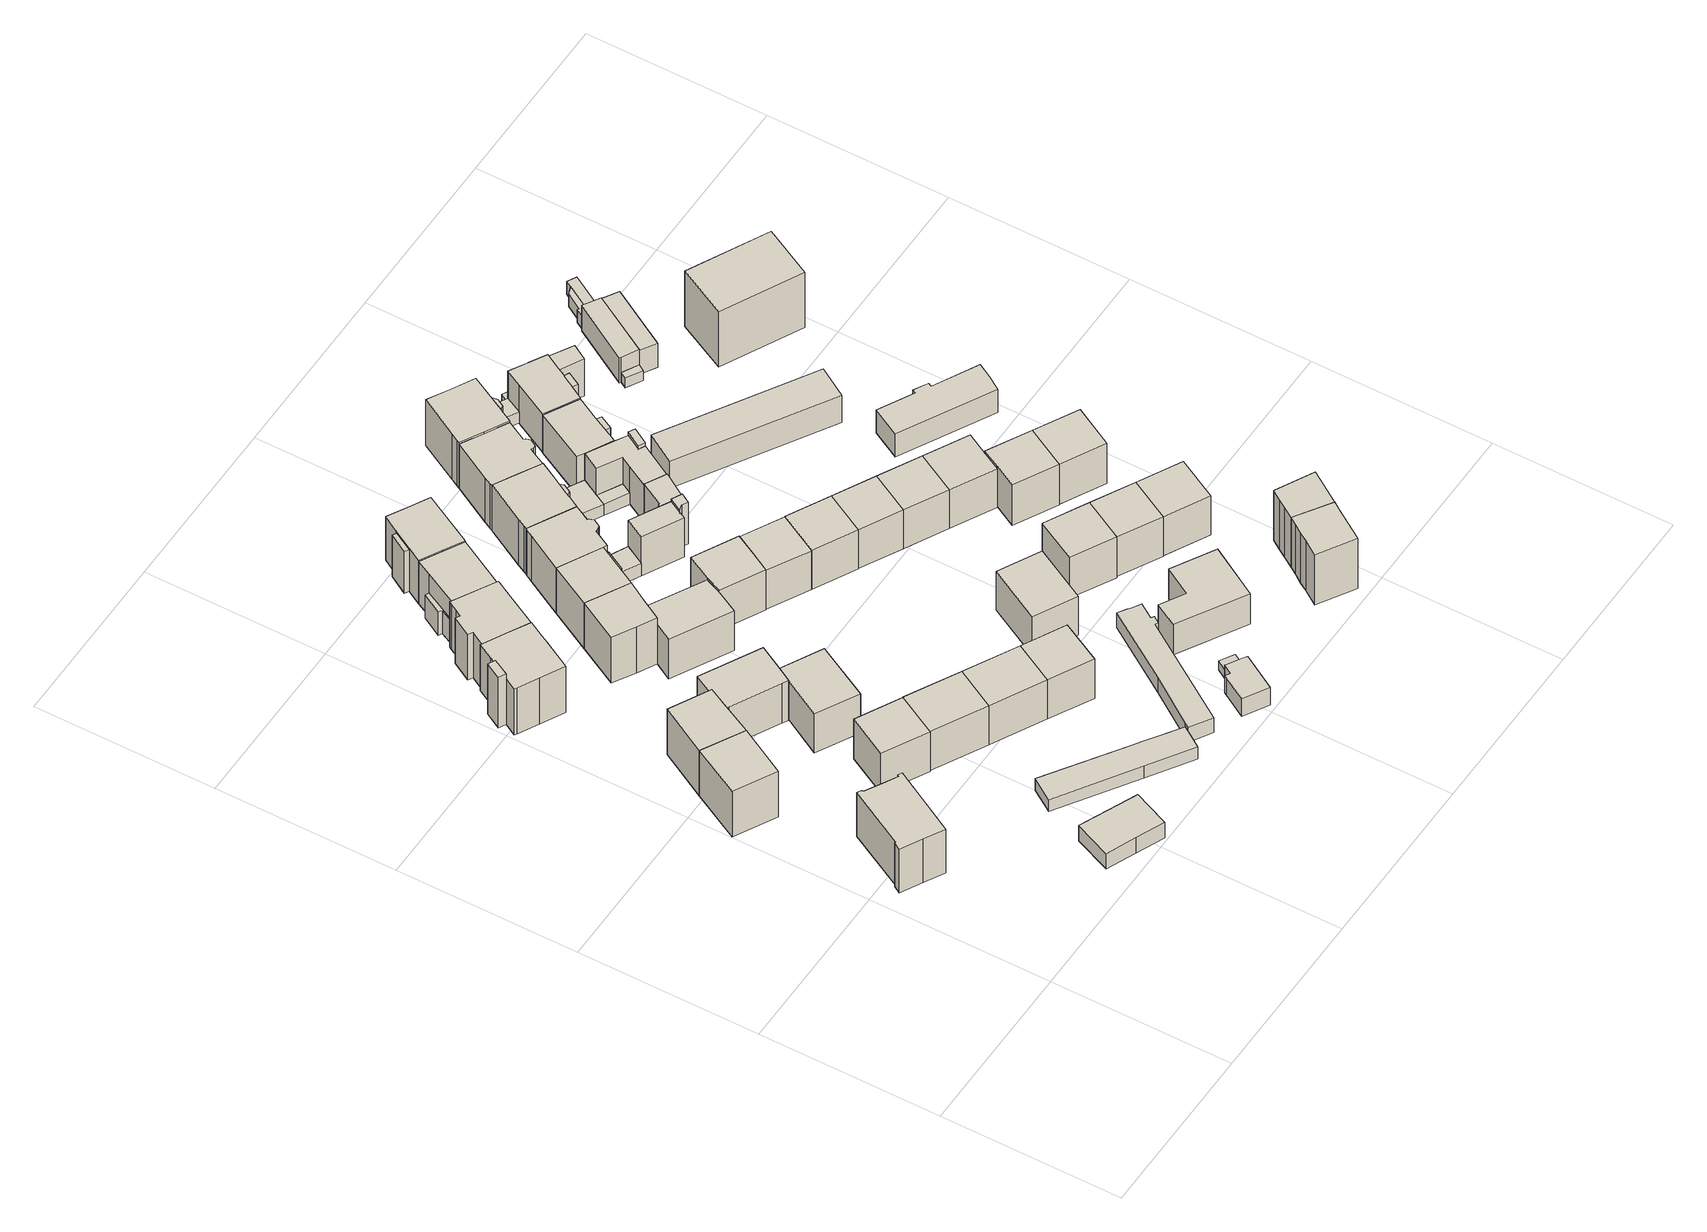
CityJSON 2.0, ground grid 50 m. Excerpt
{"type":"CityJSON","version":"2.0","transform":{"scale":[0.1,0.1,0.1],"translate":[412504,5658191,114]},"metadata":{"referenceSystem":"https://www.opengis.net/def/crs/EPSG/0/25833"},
"CityObjects":{
"building1":{"type":"Building","attributes":{"Dachtyp_tdc":"tdcGableRoof","Gemeindeschluessel":14612000,"Dachneigung":31.02,"QualitaetDacherkennung":80,"Geometrietyp2DReferenz":"3000","measuredHeight":17.33,"function":"31001_9998","roofType":"3100"},"geometry":[{"type":"Solid","lod":"1","boundaries":[[[[0,1,2,3,4,5,6,7,8,9,10,11]],[[12,13,14,15,16,17,18,19,20,21,22,23]],[[11,13,12,0]],[[10,14,13,11]],[[9,15,14,10]],[[8,16,15,9]],[[7,17,16,8]],[[6,18,17,7]],[[5,19,18,6]],[[4,20,19,5]],[[3,21,20,4]],[[2,22,21,3]],[[1,23,22,2]],[[0,12,23,1]]]]}]},
"building2":{"type":"Building","attributes":{"Dachtyp_tdc":"tdcGableRoof","Gemeindeschluessel":14612000,"Dachneigung":40.24,"QualitaetDacherkennung":90,"Geometrietyp2DReferenz":"3000","measuredHeight":18.79,"function":"31001_9998","roofType":"3100"},"geometry":[{"type":"Solid","lod":"1","boundaries":[[[[24,25,26,27]],[[28,29,30,31]],[[27,29,28,24]],[[26,30,29,27]],[[25,31,30,26]],[[24,28,31,25]]]]}]},
"building3":{"type":"Building","attributes":{"Dachtyp_tdc":"tdcFreeFormRoof","Gemeindeschluessel":14612000,"Dachneigung":40.29,"QualitaetDacherkennung":74,"Geometrietyp2DReferenz":"3000","measuredHeight":18.82,"function":"31001_9998","roofType":"5000"},"geometry":[{"type":"Solid","lod":"1","boundaries":[[[[27,26,32,33,34]],[[29,35,36,37,30]],[[34,35,29,27]],[[33,36,35,34]],[[32,37,36,33]],[[26,30,37,32]],[[27,29,30,26]]]]}]},
"building4":{"type":"Building","attributes":{"Dachtyp_tdc":"tdcPolyFlatRoof","Gemeindeschluessel":14612000,"Dachneigung":7.55,"QualitaetDacherkennung":71,"Geometrietyp2DReferenz":"3000","measuredHeight":6.12,"function":"31001_9998","roofType":"2100"},"geometry":[{"type":"Solid","lod":"1","boundaries":[[[[38,39,40,41,42,43]],[[44,45,46,47,48,49]],[[43,45,44,38]],[[42,46,45,43]],[[41,47,46,42]],[[40,48,47,41]],[[39,49,48,40]],[[38,44,49,39]]]]}]},
"building5":{"type":"Building","attributes":{"Gemeindeschluessel":14612000,"Geometrietyp2DReferenz":"3000","function":"31001_9998","roofType":"9999"},"children":["building5-1","building5-2"]},
"building5-1":{"type":"BuildingPart","attributes":{"Dachtyp_tdc":"tdcPolyFlatRoof","Dachneigung":0,"QualitaetDacherkennung":40,"Geometrietyp2DReferenz":"3000","measuredHeight":17.77,"roofType":"1000"},"parents":["building5"],"geometry":[{"type":"Solid","lod":"1","boundaries":[[[[50,51,52,53]],[[54,55,56,57]],[[52,55,54,53]],[[51,56,55,52]],[[50,57,56,51]],[[53,54,57,50]]]]}]},
"building5-2":{"type":"BuildingPart","attributes":{"Dachtyp_tdc":"tdcGableRoof","Dachneigung":29.33,"QualitaetDacherkennung":68,"Geometrietyp2DReferenz":"3000","measuredHeight":18.25,"roofType":"3100"},"parents":["building5"],"geometry":[{"type":"Solid","lod":"1","boundaries":[[[[58,59,60,61,62,63,64,65,66,67,68,69,70,71]],[[72,73,74,75,76,54,57,77,78,79,80,81,82,83]],[[71,73,72,58]],[[70,74,73,71]],[[69,75,74,70]],[[68,76,75,69]],[[67,54,76,68]],[[66,57,54,67]],[[65,77,57,66]],[[64,78,77,65]],[[63,79,78,64]],[[62,80,79,63]],[[61,81,80,62]],[[60,82,81,61]],[[59,83,82,60]],[[58,72,83,59]]]]}]},
"building6":{"type":"Building","attributes":{"Dachtyp_tdc":"tdcHipAndGableRoof","Gemeindeschluessel":14612000,"Dachneigung":45.61,"QualitaetDacherkennung":70,"Geometrietyp2DReferenz":"3000","measuredHeight":17.09,"function":"31001_9998","roofType":"5000"},"geometry":[{"type":"Solid","lod":"1","boundaries":[[[[84,85,86,87]],[[88,89,90,91]],[[87,89,88,84]],[[86,90,89,87]],[[85,91,90,86]],[[84,88,91,85]]]]}]},
"building7":{"type":"Building","attributes":{"Dachtyp_tdc":"tdcHipRoof","Gemeindeschluessel":14612000,"Dachneigung":46.77,"QualitaetDacherkennung":56,"Geometrietyp2DReferenz":"3000","measuredHeight":17.16,"function":"31001_9998","roofType":"3200"},"geometry":[{"type":"Solid","lod":"1","boundaries":[[[[92,93,94,95,96,97,98,99]],[[100,101,102,103,104,105,106,107]],[[99,101,100,92]],[[98,102,101,99]],[[97,103,102,98]],[[96,104,103,97]],[[95,105,104,96]],[[94,106,105,95]],[[93,107,106,94]],[[92,100,107,93]]]]}]},
"building8":{"type":"Building","attributes":{"Dachtyp_tdc":"tdcFreeFormRoof","Gemeindeschluessel":14612000,"Dachneigung":25.49,"QualitaetDacherkennung":63,"Geometrietyp2DReferenz":"3000","measuredHeight":17.93,"function":"31001_9998","roofType":"5000"},"geometry":[{"type":"Solid","lod":"1","boundaries":[[[[108,109,110,111,112,113,114,115,116,117,118,119,120]],[[121,122,123,124,125,126,127,128,129,130,131,82,80]],[[120,122,121,108]],[[119,123,122,120]],[[118,124,123,119]],[[117,125,124,118]],[[116,126,125,117]],[[115,127,126,116]],[[114,128,127,115]],[[113,129,128,114]],[[112,130,129,113]],[[111,131,130,112]],[[110,82,131,111]],[[109,80,82,110]],[[108,121,80,109]]]]}]},
"building9":{"type":"Building","attributes":{"Dachtyp_tdc":"tdcHipRoof","Gemeindeschluessel":14612000,"Dachneigung":45.75,"QualitaetDacherkennung":71,"Geometrietyp2DReferenz":"3000","measuredHeight":16.88,"function":"31001_9998","roofType":"3200"},"geometry":[{"type":"Solid","lod":"1","boundaries":[[[[132,133,134,135,136]],[[137,138,139,140,141]],[[136,138,137,132]],[[135,139,138,136]],[[134,140,139,135]],[[133,141,140,134]],[[132,137,141,133]]]]}]},
"building10":{"type":"Building","attributes":{"Dachtyp_tdc":"tdcGableRoof","Gemeindeschluessel":14612000,"Dachneigung":45.26,"QualitaetDacherkennung":69,"Geometrietyp2DReferenz":"3000","measuredHeight":16.94,"function":"31001_9998","roofType":"3100"},"geometry":[{"type":"Solid","lod":"1","boundaries":[[[[142,143,144,145]],[[146,147,148,149]],[[145,147,146,142]],[[144,148,147,145]],[[143,149,148,144]],[[142,146,149,143]]]]}]},
"building11":{"type":"Building","attributes":{"Dachtyp_tdc":"tdcPolyFlatRoof","Gemeindeschluessel":14612000,"Dachneigung":8.08,"QualitaetDacherkennung":74,"Geometrietyp2DReferenz":"3000","measuredHeight":4.75,"function":"31001_9998","roofType":"2100"},"geometry":[{"type":"Solid","lod":"1","boundaries":[[[[150,151,152,153,154,155,156,157]],[[158,159,160,161,162,163,164,165]],[[157,159,158,150]],[[156,160,159,157]],[[155,161,160,156]],[[154,162,161,155]],[[153,163,162,154]],[[152,164,163,153]],[[151,165,164,152]],[[150,158,165,151]]]]}]},
"building12":{"type":"Building","attributes":{"Dachtyp_tdc":"tdcHipAndGableRoof","Gemeindeschluessel":14612000,"Dachneigung":40.83,"QualitaetDacherkennung":70,"Geometrietyp2DReferenz":"3000","measuredHeight":18.95,"function":"31001_9998","roofType":"5000"},"geometry":[{"type":"Solid","lod":"1","boundaries":[[[[166,167,168,169,170,171,172]],[[173,174,175,176,177,178,179]],[[172,174,173,166]],[[171,175,174,172]],[[170,176,175,171]],[[169,177,176,170]],[[168,178,177,169]],[[167,179,178,168]],[[166,173,179,167]]]]}]},
"building13":{"type":"Building","attributes":{"Gemeindeschluessel":14612000,"Geometrietyp2DReferenz":"3000","function":"31001_9998","roofType":"9999"},"children":["building13-1","building13-2"]},
"building13-1":{"type":"BuildingPart","attributes":{"Dachtyp_tdc":"tdcCutGableRoof","Dachneigung":29.51,"QualitaetDacherkennung":56,"Geometrietyp2DReferenz":"3000","measuredHeight":16.62,"roofType":"9999"},"parents":["building13"],"geometry":[{"type":"Solid","lod":"1","boundaries":[[[[180,181,182,183,184]],[[185,186,187,188,189]],[[184,186,185,180]],[[183,187,186,184]],[[182,188,187,183]],[[181,189,188,182]],[[180,185,189,181]]]]}]},
"building13-2":{"type":"BuildingPart","attributes":{"Dachtyp_tdc":"tdcFreeFormRoof","Dachneigung":71.33,"QualitaetDacherkennung":35,"Geometrietyp2DReferenz":"3000","measuredHeight":15.82,"roofType":"5000"},"parents":["building13"],"geometry":[{"type":"Solid","lod":"1","boundaries":[[[[190,191,192,193,194,195,196,197]],[[186,198,199,200,201,202,187,203]],[[197,198,186,190]],[[196,199,198,197]],[[195,200,199,196]],[[194,201,200,195]],[[193,202,201,194]],[[192,187,202,193]],[[191,203,187,192]],[[190,186,203,191]]]]}]},
"building14":{"type":"Building","attributes":{"Dachtyp_tdc":"tdcGableRoof","Gemeindeschluessel":14612000,"Dachneigung":45.28,"QualitaetDacherkennung":70,"Geometrietyp2DReferenz":"3000","measuredHeight":16.94,"function":"31001_9998","roofType":"3100"},"geometry":[{"type":"Solid","lod":"1","boundaries":[[[[145,144,204,205]],[[147,206,207,148]],[[205,206,147,145]],[[204,207,206,205]],[[144,148,207,204]],[[145,147,148,144]]]]}]},
"building15":{"type":"Building","attributes":{"Dachtyp_tdc":"tdcFreeFormRoof","Gemeindeschluessel":14612000,"Dachneigung":44.98,"QualitaetDacherkennung":46,"Geometrietyp2DReferenz":"3000","measuredHeight":17.1,"function":"31001_9998","roofType":"5000"},"geometry":[{"type":"Solid","lod":"1","boundaries":[[[[208,209,210,211,212,213]],[[214,215,216,217,218,219]],[[213,215,214,208]],[[212,216,215,213]],[[211,217,216,212]],[[210,218,217,211]],[[209,219,218,210]],[[208,214,219,209]]]]}]},
"building16":{"type":"Building","attributes":{"Dachtyp_tdc":"tdcGableRoof","Gemeindeschluessel":14612000,"Dachneigung":40.35,"QualitaetDacherkennung":77,"Geometrietyp2DReferenz":"3000","measuredHeight":18.84,"function":"31001_9998","roofType":"3100"},"geometry":[{"type":"Solid","lod":"1","boundaries":[[[[168,166,220,221]],[[178,222,223,173]],[[221,222,178,168]],[[220,223,222,221]],[[166,173,223,220]],[[168,178,173,166]]]]}]},
"building17":{"type":"Building","attributes":{"Gemeindeschluessel":14612000,"Geometrietyp2DReferenz":"3000","function":"31001_9998","roofType":"9999"},"children":["building17-1","building17-2"]},
"building17-1":{"type":"BuildingPart","attributes":{"Dachtyp_tdc":"tdcPolyFlatRoof","Dachneigung":25.32,"QualitaetDacherkennung":43,"Geometrietyp2DReferenz":"3000","measuredHeight":14.88,"roofType":"2100"},"parents":["building17"],"geometry":[{"type":"Solid","lod":"1","boundaries":[[[[224,225,226,227,228]],[[229,230,231,232,233]],[[227,230,229,228]],[[226,231,230,227]],[[225,232,231,226]],[[224,233,232,225]],[[228,229,233,224]]]]}]},
"building17-2":{"type":"BuildingPart","attributes":{"Dachtyp_tdc":"tdcGableRoof","Dachneigung":28.19,"QualitaetDacherkennung":73,"Geometrietyp2DReferenz":"3000","measuredHeight":16.99,"roofType":"3100"},"parents":["building17"],"geometry":[{"type":"Solid","lod":"1","boundaries":[[[[234,235,236,237,238,239,240,241,242]],[[243,244,229,233,232,245,246,247,248]],[[242,244,243,234]],[[241,229,244,242]],[[240,233,229,241]],[[239,232,233,240]],[[238,245,232,239]],[[237,246,245,238]],[[236,247,246,237]],[[235,248,247,236]],[[234,243,248,235]]]]}]},
"building18":{"type":"Building","attributes":{"Dachtyp_tdc":"tdcHipAndGableRoof","Gemeindeschluessel":14612000,"Dachneigung":45.36,"QualitaetDacherkennung":71,"Geometrietyp2DReferenz":"3000","measuredHeight":16.94,"function":"31001_9998","roofType":"5000"},"geometry":[{"type":"Solid","lod":"1","boundaries":[[[[205,204,249,250]],[[206,251,252,207]],[[250,251,206,205]],[[249,252,251,250]],[[204,207,252,249]],[[205,206,207,204]]]]}]},
"building19":{"type":"Building","attributes":{"Dachtyp_tdc":"tdcFreeFormRoof","Gemeindeschluessel":14612000,"Dachneigung":29.96,"QualitaetDacherkennung":61,"Geometrietyp2DReferenz":"3000","measuredHeight":18.61,"function":"31001_9998","roofType":"5000"},"geometry":[{"type":"Solid","lod":"1","boundaries":[[[[253,254,255,256,221,220,257,258,259,260,261,262,263,264,265,266]],[[267,268,269,270,271,272,273,274,275,276,277,223,222,278,279,280]],[[266,268,267,253]],[[265,269,268,266]],[[264,270,269,265]],[[263,271,270,264]],[[262,272,271,263]],[[261,273,272,262]],[[260,274,273,261]],[[259,275,274,260]],[[258,276,275,259]],[[257,277,276,258]],[[220,223,277,257]],[[221,222,223,220]],[[256,278,222,221]],[[255,279,278,256]],[[254,280,279,255]],[[253,267,280,254]]]]}]},
"building20":{"type":"Building","attributes":{"Dachtyp_tdc":"tdcFreeFormRoof","Gemeindeschluessel":14612000,"Dachneigung":43.55,"QualitaetDacherkennung":46,"Geometrietyp2DReferenz":"3000","measuredHeight":17.04,"function":"31001_9998","roofType":"5000"},"geometry":[{"type":"Solid","lod":"1","boundaries":[[[[281,282,283,284,285,286]],[[287,288,289,290,291,292]],[[286,288,287,281]],[[285,289,288,286]],[[284,290,289,285]],[[283,291,290,284]],[[282,292,291,283]],[[281,287,292,282]]]]}]},
"building21":{"type":"Building","attributes":{"Dachtyp_tdc":"tdcFreeFormRoof","Gemeindeschluessel":14612000,"Dachneigung":31.83,"QualitaetDacherkennung":9,"Geometrietyp2DReferenz":"3000","measuredHeight":7.08,"function":"31001_9998","roofType":"5000"},"geometry":[{"type":"Solid","lod":"1","boundaries":[[[[293,294,295,296,297,298]],[[299,300,301,302,303,304]],[[298,300,299,293]],[[297,301,300,298]],[[296,302,301,297]],[[295,303,302,296]],[[294,304,303,295]],[[293,299,304,294]]]]}]},
"building22":{"type":"Building","attributes":{"Dachtyp_tdc":"tdcPolyFlatRoof","Gemeindeschluessel":14612000,"Dachneigung":0,"QualitaetDacherkennung":88,"Geometrietyp2DReferenz":"3000","measuredHeight":6.17,"function":"31001_9998","roofType":"1000"},"geometry":[{"type":"Solid","lod":"1","boundaries":[[[[305,306,307,308,309,310,311,312,313]],[[314,315,316,317,318,319,320,321,322]],[[313,315,314,305]],[[312,316,315,313]],[[311,317,316,312]],[[310,318,317,311]],[[309,319,318,310]],[[308,320,319,309]],[[307,321,320,308]],[[306,322,321,307]],[[305,314,322,306]]]]}]},
"building23":{"type":"Building","attributes":{"Dachtyp_tdc":"tdcFreeFormRoof","Gemeindeschluessel":14612000,"Dachneigung":37.32,"QualitaetDacherkennung":63,"Geometrietyp2DReferenz":"3000","measuredHeight":6.79,"function":"31001_2463","roofType":"5000"},"geometry":[{"type":"Solid","lod":"1","boundaries":[[[[323,324,325,326,327,328,329,330,331,332,333,334]],[[335,336,337,338,339,340,341,342,343,344,345,346]],[[334,336,335,323]],[[333,337,336,334]],[[332,338,337,333]],[[331,339,338,332]],[[330,340,339,331]],[[329,341,340,330]],[[328,342,341,329]],[[327,343,342,328]],[[326,344,343,327]],[[325,345,344,326]],[[324,346,345,325]],[[323,335,346,324]]]]}]},
"building24":{"type":"Building","attributes":{"Dachtyp_tdc":"tdcPolyFlatRoof","Gemeindeschluessel":14612000,"Dachneigung":0,"QualitaetDacherkennung":59,"Geometrietyp2DReferenz":"3000","measuredHeight":4.46,"function":"31001_9998","roofType":"1000"},"geometry":[{"type":"Solid","lod":"1","boundaries":[[[[347,348,349,350]],[[351,303,302,352]],[[350,303,351,347]],[[349,302,303,350]],[[348,352,302,349]],[[347,351,352,348]]]]}]},
"building25":{"type":"Building","attributes":{"Gemeindeschluessel":14612000,"Geometrietyp2DReferenz":"3000","function":"31001_9998","roofType":"9999"},"children":["building25-1","building25-2"]},
"building25-1":{"type":"BuildingPart","attributes":{"Dachtyp_tdc":"tdcGableRoof","Dachneigung":33.15,"QualitaetDacherkennung":74,"Geometrietyp2DReferenz":"3000","measuredHeight":18.32,"roofType":"3100"},"parents":["building25"],"geometry":[{"type":"Solid","lod":"1","boundaries":[[[[353,354,355,356,357,358,359,360,361,362,363,364]],[[365,366,367,368,369,370,371,372,373,374,375,376]],[[364,365,376,353]],[[363,366,365,364]],[[362,367,366,363]],[[361,368,367,362]],[[360,369,368,361]],[[359,370,369,360]],[[358,371,370,359]],[[357,372,371,358]],[[356,373,372,357]],[[355,374,373,356]],[[354,375,374,355]],[[353,376,375,354]]]]}]},
"building25-2":{"type":"BuildingPart","attributes":{"Dachtyp_tdc":"tdcFreeFormRoof","Dachneigung":50.34,"QualitaetDacherkennung":40,"Geometrietyp2DReferenz":"3000","measuredHeight":15.51,"roofType":"5000"},"parents":["building25"],"geometry":[{"type":"MultiSurface","lod":"1","boundaries":[[[377,378,379,380,381,382,383,378]],[[384,385,386,387,388,365,384,376]],[[378,384,376,377]],[[383,385,384,378]],[[382,386,385,383]],[[381,387,386,382]],[[380,388,387,381]],[[379,365,388,380]],[[378,384,365,379]]]}]},
"building26":{"type":"Building","attributes":{"Dachtyp_tdc":"tdcPolyFlatRoof","Gemeindeschluessel":14612000,"Dachneigung":0,"QualitaetDacherkennung":58,"Geometrietyp2DReferenz":"3000","measuredHeight":3.26,"function":"31001_9998","roofType":"1000"},"geometry":[{"type":"Solid","lod":"1","boundaries":[[[[389,390,391,392]],[[320,393,394,321]],[[392,393,320,389]],[[391,394,393,392]],[[390,321,394,391]],[[389,320,321,390]]]]}]},
"building27":{"type":"Building","attributes":{"Dachtyp_tdc":"tdcGableRoof","Gemeindeschluessel":14612000,"Dachneigung":45.65,"QualitaetDacherkennung":55,"Geometrietyp2DReferenz":"3000","measuredHeight":16.94,"function":"31001_9998","roofType":"3100"},"geometry":[{"type":"Solid","lod":"1","boundaries":[[[[395,396,397,398]],[[399,400,401,402]],[[398,400,399,395]],[[397,401,400,398]],[[396,402,401,397]],[[395,399,402,396]]]]}]},
"building28":{"type":"Building","attributes":{"Dachtyp_tdc":"tdcHipRoof","Gemeindeschluessel":14612000,"Dachneigung":45.55,"QualitaetDacherkennung":71,"Geometrietyp2DReferenz":"3000","measuredHeight":16.88,"function":"31001_9998","roofType":"3200"},"geometry":[{"type":"Solid","lod":"1","boundaries":[[[[403,404,405,406]],[[407,408,409,410]],[[406,408,407,403]],[[405,409,408,406]],[[404,410,409,405]],[[403,407,410,404]]]]}]},
"building29":{"type":"Building","attributes":{"Gemeindeschluessel":14612000,"Geometrietyp2DReferenz":"3000","function":"31001_9998","roofType":"9999"},"children":["building29-1","building29-2","building29-3"]},
"building29-1":{"type":"BuildingPart","attributes":{"Dachtyp_tdc":"tdcPolyFlatRoof","Dachneigung":28.1,"QualitaetDacherkennung":53,"Geometrietyp2DReferenz":"3000","measuredHeight":15.4,"roofType":"2100"},"parents":["building29"],"geometry":[{"type":"Solid","lod":"1","boundaries":[[[[411,412,413,414,415]],[[416,417,418,419,420]],[[415,417,416,411]],[[414,418,417,415]],[[413,419,418,414]],[[412,420,419,413]],[[411,416,420,412]]]]}]},
"building29-2":{"type":"BuildingPart","attributes":{"Dachtyp_tdc":"tdcPolyFlatRoof","Dachneigung":26.84,"QualitaetDacherkennung":56,"Geometrietyp2DReferenz":"3000","measuredHeight":15.23,"roofType":"2100"},"parents":["building29"],"geometry":[{"type":"Solid","lod":"1","boundaries":[[[[421,422,423,424,425,426]],[[416,420,427,351,352,428]],[[426,420,416,421]],[[425,427,420,426]],[[424,351,427,425]],[[423,352,351,424]],[[422,428,352,423]],[[421,416,428,422]]]]}]},
"building29-3":{"type":"BuildingPart","attributes":{"Dachtyp_tdc":"tdcPolyFlatRoof","Dachneigung":26.56,"QualitaetDacherkennung":80,"Geometrietyp2DReferenz":"3000","measuredHeight":15.51,"roofType":"2100"},"parents":["building29"],"geometry":[{"type":"Solid","lod":"1","boundaries":[[[[429,430,431,432,433]],[[434,417,428,435,436]],[[433,417,434,429]],[[432,428,417,433]],[[431,435,428,432]],[[430,436,435,431]],[[429,434,436,430]]]]}]},
"building30":{"type":"Building","attributes":{"Dachtyp_tdc":"tdcGableRoof","Gemeindeschluessel":14612000,"Dachneigung":44.75,"QualitaetDacherkennung":56,"Geometrietyp2DReferenz":"3000","measuredHeight":16.94,"function":"31001_9998","roofType":"3100"},"geometry":[{"type":"Solid","lod":"1","boundaries":[[[[437,438,439,440]],[[400,441,442,401]],[[440,441,400,437]],[[439,442,441,440]],[[438,401,442,439]],[[437,400,401,438]]]]}]},
"building31":{"type":"Building","attributes":{"Dachtyp_tdc":"tdcGableRoof","Gemeindeschluessel":14612000,"Dachneigung":31.72,"QualitaetDacherkennung":75,"Geometrietyp2DReferenz":"3000","measuredHeight":18.22,"function":"31001_9998","roofType":"3100"},"geometry":[{"type":"Solid","lod":"1","boundaries":[[[[443,444,445,446,447,448,449,450,451,452,453,454,455,456,457,458]],[[459,460,461,462,463,464,465,466,467,468,469,470,471,472,473,474]],[[458,460,459,443]],[[457,461,460,458]],[[456,462,461,457]],[[455,463,462,456]],[[454,464,463,455]],[[453,465,464,454]],[[452,466,465,453]],[[451,467,466,452]],[[450,468,467,451]],[[449,469,468,450]],[[448,470,469,449]],[[447,471,470,448]],[[446,472,471,447]],[[445,473,472,446]],[[444,474,473,445]],[[443,459,474,444]]]]}]},
"building32":{"type":"Building","attributes":{"Gemeindeschluessel":14612000,"Geometrietyp2DReferenz":"3000","function":"31001_9998","roofType":"9999"},"children":["building32-1","building32-2"]},
"building32-1":{"type":"BuildingPart","attributes":{"Dachtyp_tdc":"tdcPolyFlatRoof","Dachneigung":3.67,"QualitaetDacherkennung":74,"Geometrietyp2DReferenz":"3000","measuredHeight":4.27,"roofType":"2100"},"parents":["building32"],"geometry":[{"type":"Solid","lod":"1","boundaries":[[[[475,476,477,478,479,480]],[[481,482,483,484,485,486]],[[480,482,481,475]],[[479,483,482,480]],[[478,484,483,479]],[[477,485,484,478]],[[476,486,485,477]],[[475,481,486,476]]]]}]},
"building32-2":{"type":"BuildingPart","attributes":{"Dachtyp_tdc":"tdcPolyFlatRoof","Dachneigung":3.71,"QualitaetDacherkennung":50,"Geometrietyp2DReferenz":"3000","measuredHeight":3.96,"roofType":"2100"},"parents":["building32"],"geometry":[{"type":"Solid","lod":"1","boundaries":[[[[487,488,489,490]],[[491,492,486,485]],[[490,492,491,487]],[[489,486,492,490]],[[488,485,486,489]],[[487,491,485,488]]]]}]},
"building33":{"type":"Building","attributes":{"Dachtyp_tdc":"tdcFreeFormRoof","Gemeindeschluessel":14612000,"Dachneigung":25.45,"QualitaetDacherkennung":85,"Geometrietyp2DReferenz":"3000","measuredHeight":12.15,"function":"31001_9998","roofType":"5000"},"geometry":[{"type":"Solid","lod":"1","boundaries":[[[[493,494,495,496,497,498]],[[499,500,501,502,503,504]],[[498,500,499,493]],[[497,501,500,498]],[[496,502,501,497]],[[495,503,502,496]],[[494,504,503,495]],[[493,499,504,494]]]]}]},
"building34":{"type":"Building","attributes":{"Dachtyp_tdc":"tdcFreeFormRoof","Gemeindeschluessel":14612000,"Dachneigung":12.64,"QualitaetDacherkennung":39,"Geometrietyp2DReferenz":"3000","measuredHeight":13.56,"function":"31001_9998","roofType":"5000"},"geometry":[{"type":"Solid","lod":"1","boundaries":[[[[505,506,507,508,509,510,511,512,513,514]],[[515,516,517,518,519,520,521,522,523,524]],[[514,516,515,505]],[[513,517,516,514]],[[512,518,517,513]],[[511,519,518,512]],[[510,520,519,511]],[[509,521,520,510]],[[508,522,521,509]],[[507,523,522,508]],[[506,524,523,507]],[[505,515,524,506]]]]}]},
"building35":{"type":"Building","attributes":{"Dachtyp_tdc":"tdcGableRoof","Gemeindeschluessel":14612000,"Dachneigung":44.84,"QualitaetDacherkennung":58,"Geometrietyp2DReferenz":"3000","measuredHeight":16.75,"function":"31001_9998","roofType":"3100"},"geometry":[{"type":"Solid","lod":"1","boundaries":[[[[440,439,525,526]],[[527,528,529,530]],[[526,528,527,440]],[[525,529,528,526]],[[439,530,529,525]],[[440,527,530,439]]]]}]},
"building36":{"type":"Building","attributes":{"Gemeindeschluessel":14612000,"Geometrietyp2DReferenz":"3000","function":"31001_9998","roofType":"9999"},"children":["building36-1","building36-2"]},
"building36-1":{"type":"BuildingPart","attributes":{"Dachtyp_tdc":"tdcPolyFlatRoof","Dachneigung":33.68,"QualitaetDacherkennung":46,"Geometrietyp2DReferenz":"3000","measuredHeight":15.69,"roofType":"2100"},"parents":["building36"],"geometry":[{"type":"Solid","lod":"1","boundaries":[[[[531,532,533,534,535,536,537]],[[538,539,540,541,542,543,544]],[[537,539,538,531]],[[536,540,539,537]],[[535,541,540,536]],[[534,542,541,535]],[[533,543,542,534]],[[532,544,543,533]],[[531,538,544,532]]]]}]},
"building36-2":{"type":"BuildingPart","attributes":{"Dachtyp_tdc":"tdcGableRoof","Dachneigung":32.44,"QualitaetDacherkennung":72,"Geometrietyp2DReferenz":"3000","measuredHeight":18.33,"roofType":"3100"},"parents":["building36"],"geometry":[{"type":"Solid","lod":"1","boundaries":[[[[545,546,547,548,549,550,551,552,553,554,555,556,557]],[[541,540,558,559,473,560,471,561,562,563,564,565,566]],[[556,540,541,557]],[[555,558,540,556]],[[554,559,558,555]],[[553,473,559,554]],[[552,560,473,553]],[[551,471,560,552]],[[550,561,471,551]],[[549,562,561,550]],[[548,563,562,549]],[[547,564,563,548]],[[546,565,564,547]],[[545,566,565,546]],[[557,541,566,545]]]]}]},
"building37":{"type":"Building","attributes":{"Dachtyp_tdc":"tdcHipAndGableRoof","Gemeindeschluessel":14612000,"Dachneigung":44.27,"QualitaetDacherkennung":67,"Geometrietyp2DReferenz":"3000","measuredHeight":17.4,"function":"31001_9998","roofType":"5000"},"geometry":[{"type":"Solid","lod":"1","boundaries":[[[[567,568,569,570]],[[571,572,573,574]],[[570,572,571,567]],[[569,573,572,570]],[[568,574,573,569]],[[567,571,574,568]]]]}]},
"building38":{"type":"Building","attributes":{"Dachtyp_tdc":"tdcFreeFormRoof","Gemeindeschluessel":14612000,"Dachneigung":56.7,"QualitaetDacherkennung":10,"Geometrietyp2DReferenz":"3000","measuredHeight":15.08,"function":"31001_9998","roofType":"5000"},"geometry":[{"type":"Solid","lod":"1","boundaries":[[[[575,576,577,578]],[[579,580,581,582]],[[578,580,579,575]],[[577,581,580,578]],[[576,582,581,577]],[[575,579,582,576]]]]}]},
"building39":{"type":"Building","attributes":{"Gemeindeschluessel":14612000,"Geometrietyp2DReferenz":"3000","function":"31001_9998","roofType":"9999"},"children":["building39-1","building39-2"]},
"building39-1":{"type":"BuildingPart","attributes":{"Dachtyp_tdc":"tdcPolyFlatRoof","Dachneigung":27.38,"QualitaetDacherkennung":42,"Geometrietyp2DReferenz":"3000","measuredHeight":13.16,"roofType":"2100"},"parents":["building39"],"geometry":[{"type":"Solid","lod":"1","boundaries":[[[[583,584,585,586,587,588]],[[589,590,591,592,593,594]],[[588,590,589,583]],[[587,591,590,588]],[[586,592,591,587]],[[585,593,592,586]],[[584,594,593,585]],[[583,589,594,584]]]]}]},
"building39-2":{"type":"BuildingPart","attributes":{"Dachtyp_tdc":"tdcGableRoof","Dachneigung":33.92,"QualitaetDacherkennung":70,"Geometrietyp2DReferenz":"3000","measuredHeight":15.1,"roofType":"3100"},"parents":["building39"],"geometry":[{"type":"Solid","lod":"1","boundaries":[[[[595,596,597,598,599,600]],[[590,589,484,483,601,602]],[[600,589,590,595]],[[599,484,589,600]],[[598,483,484,599]],[[597,601,483,598]],[[596,602,601,597]],[[595,590,602,596]]]]}]},
"building40":{"type":"Building","attributes":{"Dachtyp_tdc":"tdcGableRoof","Gemeindeschluessel":14612000,"Dachneigung":44.94,"QualitaetDacherkennung":52,"Geometrietyp2DReferenz":"3000","measuredHeight":16.72,"function":"31001_9998","roofType":"3100"},"geometry":[{"type":"Solid","lod":"1","boundaries":[[[[526,525,603,604]],[[528,605,606,529]],[[604,605,528,526]],[[603,606,605,604]],[[525,529,606,603]],[[526,528,529,525]]]]}]},
"building41":{"type":"Building","attributes":{"Dachtyp_tdc":"tdcGableRoof","Gemeindeschluessel":14612000,"Dachneigung":44.7,"QualitaetDacherkennung":65,"Geometrietyp2DReferenz":"3000","measuredHeight":17.05,"function":"31001_9998","roofType":"3100"},"geometry":[{"type":"Solid","lod":"1","boundaries":[[[[607,608,568,567]],[[609,610,611,612]],[[567,610,609,607]],[[568,611,610,567]],[[608,612,611,568]],[[607,609,612,608]]]]}]},
"building42":{"type":"Building","attributes":{"Dachtyp_tdc":"tdcPolyFlatRoof","Gemeindeschluessel":14612000,"Dachneigung":3.02,"QualitaetDacherkennung":66,"Geometrietyp2DReferenz":"3000","measuredHeight":4.19,"function":"31001_9998","roofType":"2100"},"geometry":[{"type":"Solid","lod":"1","boundaries":[[[[613,614,615,616]],[[617,618,619,620]],[[616,618,617,613]],[[615,619,618,616]],[[614,620,619,615]],[[613,617,620,614]]]]}]},
"building43":{"type":"Building","attributes":{"Dachtyp_tdc":"tdcFreeFormRoof","Gemeindeschluessel":14612000,"Dachneigung":35.8,"QualitaetDacherkennung":71,"Geometrietyp2DReferenz":"3000","measuredHeight":19.77,"function":"31001_9998","roofType":"5000"},"geometry":[{"type":"Solid","lod":"1","boundaries":[[[[621,622,623,624,625,626,627,628]],[[629,630,631,632,633,634,635,636]],[[628,630,629,621]],[[627,631,630,628]],[[626,632,631,627]],[[625,633,632,626]],[[624,634,633,625]],[[623,635,634,624]],[[622,636,635,623]],[[621,629,636,622]]]]}]},
"building44":{"type":"Building","attributes":{"Dachtyp_tdc":"tdcFreeFormRoof","Gemeindeschluessel":14612000,"Dachneigung":44.67,"QualitaetDacherkennung":55,"Geometrietyp2DReferenz":"3000","measuredHeight":16.71,"function":"31001_9998","roofType":"5000"},"geometry":[{"type":"Solid","lod":"1","boundaries":[[[[603,637,638,639,604]],[[606,605,640,641,642]],[[604,605,606,603]],[[639,640,605,604]],[[638,641,640,639]],[[637,642,641,638]],[[603,606,642,637]]]]}]},
"building45":{"type":"Building","attributes":{"Gemeindeschluessel":14612000,"Geometrietyp2DReferenz":"3000","function":"31001_9998","roofType":"9999"},"children":["building45-1","building45-2","building45-3"]},
"building45-1":{"type":"BuildingPart","attributes":{"Dachtyp_tdc":"tdcPolyFlatRoof","Dachneigung":3.07,"QualitaetDacherkennung":57,"Geometrietyp2DReferenz":"3000","measuredHeight":13.16,"roofType":"2100"},"parents":["building45"],"geometry":[{"type":"Solid","lod":"1","boundaries":[[[[643,644,645,646]],[[647,648,649,650]],[[646,648,647,643]],[[645,649,648,646]],[[644,650,649,645]],[[643,647,650,644]]]]}]},
"building45-2":{"type":"BuildingPart","attributes":{"Dachtyp_tdc":"tdcGableRoof","Dachneigung":28.76,"QualitaetDacherkennung":69,"Geometrietyp2DReferenz":"3000","measuredHeight":15.08,"roofType":"3100"},"parents":["building45"],"geometry":[{"type":"Solid","lod":"1","boundaries":[[[[651,652,653,654,655,656,657,658,659,660,661,662]],[[663,664,665,649,648,666,667,668,669,670,671,672]],[[662,664,663,651]],[[661,665,664,662]],[[660,649,665,661]],[[659,648,649,660]],[[658,666,648,659]],[[657,667,666,658]],[[656,668,667,657]],[[655,669,668,656]],[[654,670,669,655]],[[653,671,670,654]],[[652,672,671,653]],[[651,663,672,652]]]]}]},
"building45-3":{"type":"BuildingPart","attributes":{"Dachtyp_tdc":"tdcGableRoof","Dachneigung":11.65,"QualitaetDacherkennung":42,"Geometrietyp2DReferenz":"3000","measuredHeight":13.83,"roofType":"3100"},"parents":["building45"],"geometry":[{"type":"Solid","lod":"1","boundaries":[[[[657,656,673,674]],[[667,675,676,668]],[[674,675,667,657]],[[673,676,675,674]],[[656,668,676,673]],[[657,667,668,656]]]]}]},
"building46":{"type":"Building","attributes":{"Dachtyp_tdc":"tdcGableRoof","Gemeindeschluessel":14612000,"Dachneigung":43.93,"QualitaetDacherkennung":64,"Geometrietyp2DReferenz":"3000","measuredHeight":16.9,"function":"31001_9998","roofType":"3100"},"geometry":[{"type":"Solid","lod":"1","boundaries":[[[[677,678,608,607]],[[679,680,681,682]],[[607,680,679,677]],[[608,681,680,607]],[[678,682,681,608]],[[677,679,682,678]]]]}]},
"building47":{"type":"Building","attributes":{"Dachtyp_tdc":"tdcFreeFormRoof","Gemeindeschluessel":14612000,"Dachneigung":45.09,"QualitaetDacherkennung":61,"Geometrietyp2DReferenz":"3000","measuredHeight":17.35,"function":"31001_9998","roofType":"5000"},"geometry":[{"type":"Solid","lod":"1","boundaries":[[[[683,684,685,686,687]],[[688,689,690,691,692]],[[687,689,688,683]],[[686,690,689,687]],[[685,691,690,686]],[[684,692,691,685]],[[683,688,692,684]]]]}]},
"building48":{"type":"Building","attributes":{"Dachtyp_tdc":"tdcPolyFlatRoof","Gemeindeschluessel":14612000,"Dachneigung":6.09,"QualitaetDacherkennung":46,"Geometrietyp2DReferenz":"3000","measuredHeight":2.7,"function":"31001_9998","roofType":"2100"},"geometry":[{"type":"Solid","lod":"1","boundaries":[[[[693,694,695,696]],[[697,698,699,700]],[[696,698,697,693]],[[695,699,698,696]],[[694,700,699,695]],[[693,697,700,694]]]]}]},
"building49":{"type":"Building","attributes":{"Dachtyp_tdc":"tdcPolyFlatRoof","Gemeindeschluessel":14612000,"Dachneigung":4.01,"QualitaetDacherkennung":81,"Geometrietyp2DReferenz":"3000","measuredHeight":9.81,"function":"31001_9998","roofType":"2100"},"geometry":[{"type":"Solid","lod":"1","boundaries":[[[[701,702,703,704]],[[705,706,707,708]],[[704,706,705,701]],[[703,707,706,704]],[[702,708,707,703]],[[701,705,708,702]]]]}]},
"building50":{"type":"Building","attributes":{"Dachtyp_tdc":"tdcFreeFormRoof","Gemeindeschluessel":14612000,"Dachneigung":36.88,"QualitaetDacherkennung":76,"Geometrietyp2DReferenz":"3000","measuredHeight":19.79,"function":"31001_9998","roofType":"5000"},"geometry":[{"type":"Solid","lod":"1","boundaries":[[[[709,710,711,712,713,714]],[[633,715,716,717,718,634]],[[714,715,633,709]],[[713,716,715,714]],[[712,717,716,713]],[[711,718,717,712]],[[710,634,718,711]],[[709,633,634,710]]]]}]},
"building51":{"type":"Building","attributes":{"Dachtyp_tdc":"tdcGableRoof","Gemeindeschluessel":14612000,"Dachneigung":44.55,"QualitaetDacherkennung":64,"Geometrietyp2DReferenz":"3000","measuredHeight":17.15,"function":"31001_9998","roofType":"3100"},"geometry":[{"type":"Solid","lod":"1","boundaries":[[[[684,683,719,720]],[[721,722,723,724]],[[720,722,721,684]],[[719,723,722,720]],[[683,724,723,719]],[[684,721,724,683]]]]}]},
"building52":{"type":"Building","attributes":{"Dachtyp_tdc":"tdcPolyFlatRoof","Gemeindeschluessel":14612000,"Dachneigung":0,"QualitaetDacherkennung":30,"Geometrietyp2DReferenz":"3000","measuredHeight":3.4,"function":"31001_9998","roofType":"1000"},"geometry":[{"type":"Solid","lod":"1","boundaries":[[[[725,726,727,728]],[[729,730,731,732]],[[728,730,729,725]],[[727,731,730,728]],[[726,732,731,727]],[[725,729,732,726]]]]}]},
"building53":{"type":"Building","attributes":{"Dachtyp_tdc":"tdcPolyFlatRoof","Gemeindeschluessel":14612000,"Dachneigung":4.03,"QualitaetDacherkennung":78,"Geometrietyp2DReferenz":"3000","measuredHeight":8.44,"function":"31001_9998","roofType":"2100"},"geometry":[{"type":"Solid","lod":"1","boundaries":[[[[733,734,735,736,737,738,739,740,741]],[[742,743,744,745,746,747,748,749,750]],[[741,743,742,733]],[[740,744,743,741]],[[739,745,744,740]],[[738,746,745,739]],[[737,747,746,738]],[[736,748,747,737]],[[735,749,748,736]],[[734,750,749,735]],[[733,742,750,734]]]]}]},
"building54":{"type":"Building","attributes":{"Dachtyp_tdc":"tdcFreeFormRoof","Gemeindeschluessel":14612000,"Dachneigung":15.55,"QualitaetDacherkennung":64,"Geometrietyp2DReferenz":"3000","measuredHeight":9.42,"function":"31001_9998","roofType":"5000"},"geometry":[{"type":"Solid","lod":"1","boundaries":[[[[751,752,753,754,755,756]],[[757,758,759,760,761,762]],[[756,758,757,751]],[[755,759,758,756]],[[754,760,759,755]],[[753,761,760,754]],[[752,762,761,753]],[[751,757,762,752]]]]}]},
"building55":{"type":"Building","attributes":{"Dachtyp_tdc":"tdcPolyFlatRoof","Gemeindeschluessel":14612000,"Dachneigung":13.87,"QualitaetDacherkennung":72,"Geometrietyp2DReferenz":"3000","measuredHeight":9.04,"function":"31001_9998","roofType":"2100"},"geometry":[{"type":"Solid","lod":"1","boundaries":[[[[763,764,765,766,767]],[[768,731,769,770,771]],[[767,731,768,763]],[[766,769,731,767]],[[765,770,769,766]],[[764,771,770,765]],[[763,768,771,764]]]]}]},
"building56":{"type":"Building","attributes":{"Gemeindeschluessel":14612000,"Geometrietyp2DReferenz":"3000","function":"31001_9998","roofType":"9999"},"children":["building56-1","building56-2"]},
"building56-1":{"type":"BuildingPart","attributes":{"Dachtyp_tdc":"tdcPolyFlatRoof","Dachneigung":3.33,"QualitaetDacherkennung":61,"Geometrietyp2DReferenz":"3000","measuredHeight":4.54,"roofType":"2100"},"parents":["building56"],"geometry":[{"type":"Solid","lod":"1","boundaries":[[[[772,773,774,775,776,777]],[[778,779,761,780,781,782]],[[777,779,778,772]],[[776,761,779,777]],[[775,780,761,776]],[[774,781,780,775]],[[773,782,781,774]],[[772,778,782,773]]]]}]},
"building56-2":{"type":"BuildingPart","attributes":{"Dachtyp_tdc":"tdcPolyFlatRoof","Dachneigung":0,"QualitaetDacherkennung":48,"Geometrietyp2DReferenz":"3000","measuredHeight":4.63,"roofType":"1000"},"parents":["building56"],"geometry":[{"type":"Solid","lod":"1","boundaries":[[[[783,784,785,786,787,788]],[[789,790,762,779,778,791]],[[788,790,789,783]],[[787,762,790,788]],[[786,779,762,787]],[[785,778,779,786]],[[784,791,778,785]],[[783,789,791,784]]]]}]},
"building57":{"type":"Building","attributes":{"Dachtyp_tdc":"tdcHipAndGableRoof","Gemeindeschluessel":14612000,"Dachneigung":26.24,"QualitaetDacherkennung":72,"Geometrietyp2DReferenz":"3000","measuredHeight":21.38,"function":"31001_9998","roofType":"5000"},"geometry":[{"type":"Solid","lod":"1","boundaries":[[[[792,793,794,795]],[[796,797,798,799]],[[795,797,796,792]],[[794,798,797,795]],[[793,799,798,794]],[[792,796,799,793]]]]}]}
},
"vertices":[
[69,469,162],[66,470,162],[53,449,162],[111,418,162],[164,389,162],[264,570,162],[253,575,162],[250,571,162],[207,594,162],[165,618,162],[167,622,162],[155,629,162],[69,469,8],[155,629,8],[167,622,8],[165,618,8],[207,594,8],[250,571,8],[253,575,8],[264,570,8],[164,389,8],[111,418,8],[53,449,8],[66,470,8],
[1,879,167],[112,819,167],[184,951,167],[72,1012,167],[1,879,7],[72,1012,7],[184,951,7],[112,819,7],
[228,1040,167],[253,1088,167],[145,1145,167],[145,1145,7],[253,1088,7],[228,1040,7],
[374,74,59],[455,40,59],[530,8,59],[555,65,59],[573,108,59],[417,176,59],[374,74,5],[417,176,5],[573,108,5],[555,65,5],[530,8,5],[455,40,5],
[53,1563,185],[34,1573,185],[10,1529,185],[29,1519,185],[29,1519,8],[10,1529,8],[34,1573,8],[53,1563,8],
[176,1495,170],[188,1517,170],[211,1560,170],[150,1594,170],[93,1624,170],[89,1627,170],[65,1584,170],[54,1562,170],[53,1563,170],[29,1519,170],[10,1485,170],[17,1481,170],[71,1452,170],[134,1418,170],[176,1495,8],[134,1418,8],[71,1452,8],[17,1481,8],[10,1485,8],[54,1562,8],[65,1584,8],[89,1627,8],[93,1624,8],[150,1594,8],[211,1560,8],[188,1517,8],
[417,585,153],[476,697,153],[357,760,153],[297,649,153],[417,585,14],[297,649,14],[357,760,14],[476,697,14],
[228,1040,149],[241,1033,149],[370,965,149],[385,957,149],[407,996,149],[443,1062,149],[284,1147,149],[253,1088,149],[228,1040,9],[253,1088,9],[284,1147,9],[443,1062,9],[407,996,9],[385,957,9],[370,965,9],[241,1033,9],
[115,1662,168],[93,1624,168],[211,1560,168],[270,1670,168],[280,1688,168],[284,1696,168],[176,1756,168],[169,1760,168],[164,1751,168],[155,1733,168],[144,1715,168],[132,1722,168],[102,1669,168],[115,1662,8],[102,1669,8],[132,1722,8],[144,1715,8],[155,1733,8],[164,1751,8],[169,1760,8],[176,1756,8],[284,1696,8],[280,1688,8],[270,1670,8],
[326,850,148],[437,790,148],[516,938,148],[407,996,148],[385,957,148],[326,850,12],[385,957,12],[407,996,12],[516,938,12],[437,790,12],
[476,697,154],[417,585,154],[558,510,154],[618,621,154],[476,697,16],[618,621,16],[558,510,16],[417,585,16],
[782,70,50],[812,115,50],[821,129,50],[733,189,50],[705,207,50],[498,345,50],[457,283,50],[665,147,50],[782,70,8],[665,147,8],[457,283,8],[498,345,8],[705,207,8],[733,189,8],[821,129,8],[812,115,8],
[441,1425,170],[385,1455,170],[329,1486,170],[269,1375,170],[328,1341,170],[377,1314,170],[408,1369,170],[441,1425,9],[408,1369,9],[377,1314,9],[328,1341,9],[269,1375,9],[329,1486,9],[385,1455,9],
[284,1696,158],[358,1832,158],[248,1893,158],[227,1852,158],[178,1755,158],[284,1696,9],[178,1755,9],[227,1852,9],[248,1893,9],[358,1832,9],
[178,1755,91],[197,1793,91],[227,1852,91],[225,1853,91],[217,1857,91],[186,1802,91],[196,1797,91],[176,1756,91],[176,1756,9],[196,1797,9],[186,1802,9],[217,1857,9],[225,1853,9],[197,1793,9],
[700,435,154],[759,546,154],[759,546,16],[700,435,16],
[408,1369,149],[377,1314,149],[349,1266,149],[507,1181,149],[539,1242,149],[558,1287,149],[408,1369,10],[558,1287,10],[539,1242,10],[507,1181,10],[349,1266,10],[377,1314,10],
[503,1540,170],[390,1600,170],[390,1600,9],[503,1540,9],
[301,1987,154],[299,1987,154],[290,1992,154],[260,1940,154],[271,1934,154],[271,1934,8],[260,1940,8],[290,1992,8],[299,1987,8],[301,1987,8],
[304,1862,161],[358,1832,161],[434,1973,161],[381,2002,161],[327,2032,161],[299,1987,161],[301,1987,161],[271,1934,161],[248,1893,161],[304,1862,8],[248,1893,8],[327,2032,8],[381,2002,8],[434,1973,8],[358,1832,8],
[814,374,154],[873,486,154],[873,486,16],[814,374,16],
[580,1660,170],[459,1726,170],[456,1721,170],[446,1702,170],[513,1535,170],[538,1582,170],[542,1580,170],[552,1582,170],[555,1583,170],[566,1603,170],[562,1616,170],[558,1618,170],[568,1636,170],[578,1655,170],[580,1660,9],[578,1655,9],[568,1636,9],[558,1618,9],[562,1616,9],[566,1603,9],[555,1583,9],[552,1582,9],[542,1580,9],[538,1582,9],[513,1535,9],[446,1702,9],[456,1721,9],[459,1726,9],
[558,1287,155],[539,1242,155],[652,1182,155],[682,1237,155],[711,1292,155],[594,1354,155],[558,1287,15],[594,1354,15],[711,1292,15],[682,1237,15],[652,1182,15],[539,1242,15],
[538,1582,67],[513,1535,67],[548,1516,67],[576,1569,67],[552,1582,67],[542,1580,67],[538,1582,10],[542,1580,10],[552,1582,10],[576,1569,10],[548,1516,10],[513,1535,10],
[1005,6,85],[1062,103,85],[1053,110,85],[1015,132,85],[1011,135,85],[996,109,85],[982,118,85],[977,109,85],[939,45,85],[1005,6,24],[939,45,24],[977,109,24],[982,118,24],[996,109,24],[1011,135,24],[1015,132,24],[1053,110,24],[1062,103,24],
[870,79,65],[1051,352,65],[1059,347,65],[1072,366,65],[1063,371,65],[1090,412,65],[1067,426,65],[1058,433,65],[1035,448,65],[909,257,65],[821,129,65],[812,115,65],[870,79,13],[812,115,13],[821,129,13],[909,257,13],[1035,448,13],[1058,433,13],[1067,426,13],[1090,412,13],[1063,371,13],[1072,366,13],[1059,347,13],[1051,352,13],
[595,1491,55],[624,1545,55],[576,1569,55],[548,1516,55],[595,1491,10],[624,1545,10],
[629,1749,171],[656,1799,171],[596,1832,171],[535,1866,171],[474,1755,171],[463,1733,171],[459,1726,171],[520,1693,171],[580,1660,171],[585,1668,171],[597,1689,171],[605,1706,171],[605,1706,10],[597,1689,10],[585,1668,10],[580,1660,10],[520,1693,10],[459,1726,10],[463,1733,10],[474,1755,10],[535,1866,10],[596,1832,10],[656,1799,10],[629,1749,10],
[629,1749,157],[626,1743,157],[605,1706,157],[610,1703,157],[622,1705,157],[634,1727,157],[631,1740,157],[626,1743,10],[631,1740,10],[634,1727,10],[622,1705,10],[610,1703,10],
[1015,132,56],[1053,110,56],[1075,145,56],[1037,168,56],[1037,168,24],[1075,145,24],
[711,1292,153],[652,1182,153],[762,1123,153],[821,1233,153],[711,1292,16],[821,1233,16],[762,1123,16],[652,1182,16],
[852,569,154],[964,510,154],[1043,658,154],[931,717,154],[852,569,18],[931,717,18],[1043,658,18],[964,510,18],
[728,1489,156],[709,1454,156],[725,1458,156],[739,1449,156],[755,1475,156],[728,1489,10],[755,1475,10],[739,1449,10],[725,1458,10],[709,1454,10],
[728,1489,147],[697,1506,147],[624,1545,147],[595,1491,147],[700,1436,147],[709,1454,147],[700,1436,10],[697,1506,10],
[797,1542,148],[742,1572,148],[707,1510,148],[697,1506,148],[755,1475,148],[797,1542,10],[707,1510,10],[742,1572,10],
[821,1233,154],[762,1123,154],[875,1063,154],[934,1173,154],[934,1173,16],[875,1063,16],
[705,1876,167],[700,1880,167],[729,1935,167],[668,1969,167],[609,2001,167],[549,1893,167],[538,1873,167],[535,1866,167],[594,1833,167],[656,1799,167],[661,1807,167],[671,1827,167],[682,1848,167],[689,1845,167],[697,1845,167],[708,1865,167],[705,1876,11],[708,1865,11],[697,1845,11],[689,1845,11],[682,1848,11],[671,1827,11],[661,1807,11],[656,1799,11],[594,1833,11],[535,1866,11],[538,1873,11],[549,1893,11],[609,2001,11],[668,1969,11],[729,1935,11],[700,1880,11],
[650,1699,51],[712,1666,51],[728,1696,51],[754,1744,51],[736,1754,51],[692,1778,51],[650,1699,11],[692,1778,11],[736,1754,11],[754,1744,11],[728,1696,11],[712,1666,11],
[791,1661,50],[728,1696,50],[712,1666,50],[775,1632,50],[791,1661,11],[775,1632,11],
[1023,285,129],[1201,180,129],[1282,320,129],[1169,385,129],[1125,309,129],[1059,347,129],[1023,285,23],[1059,347,23],[1125,309,23],[1169,385,23],[1282,320,23],[1201,180,23],
[791,1661,144],[775,1632,144],[742,1572,144],[797,1542,144],[849,1634,144],[832,1643,144],[857,1687,144],[826,1704,144],[754,1744,144],[728,1696,144],[791,1661,12],[728,1696,12],[754,1744,12],[826,1704,12],[857,1687,12],[832,1643,12],[849,1634,12],[797,1542,12],[742,1572,12],[775,1632,12],
[984,1005,154],[1043,1115,154],[934,1173,18],[1043,1115,18],[984,1005,18],[875,1063,18],
[759,1977,163],[768,1978,163],[780,1999,163],[778,2012,163],[772,2015,163],[751,1975,163],[753,1979,163],[759,1977,11],[753,1979,11],[751,1975,11],[772,2015,11],[778,2012,11],[780,1999,11],[768,1978,11],
[780,2030,172],[804,2074,172],[743,2107,172],[684,2140,172],[624,2030,172],[613,2009,172],[609,2001,172],[668,1968,172],[729,1935,172],[733,1942,172],[744,1963,172],[751,1975,172],[772,2015,172],[744,1963,11],[733,1942,11],[668,1968,11],[613,2009,11],[624,2030,11],[684,2140,11],[743,2107,11],[804,2074,11],[780,2030,11],
[1166,527,162],[1226,639,162],[1112,700,162],[1053,588,162],[1166,527,19],[1053,588,19],[1112,700,19],[1226,639,19],
[832,1643,156],[849,1634,156],[874,1677,156],[857,1687,156],[832,1643,13],[857,1687,13],[874,1677,13],[849,1634,13],
[825,1705,139],[826,1704,139],[847,1744,139],[860,1737,139],[879,1773,139],[864,1781,139],[825,1705,11],[864,1781,11],[879,1773,11],[860,1737,11],[847,1744,11],[826,1704,11],
[864,1781,145],[896,1842,145],[807,1891,145],[736,1754,145],[754,1744,145],[825,1705,145],[807,1891,11],[896,1842,11],
[1095,946,154],[1154,1056,154],[1154,1056,18],[1095,946,18],
[1278,467,162],[1338,579,162],[1278,467,23],[1166,527,23],[1226,639,23],[1338,579,23],
[780,2030,54],[857,1987,54],[880,2032,54],[804,2074,54],[780,2030,14],[804,2074,14],[880,2032,14],[857,1987,14],
[1329,80,203],[1426,21,203],[1482,107,203],[1496,127,203],[1402,189,203],[1388,169,203],[1371,144,203],[1356,121,203],[1329,80,26],[1356,121,26],[1371,144,26],[1388,169,26],[1402,189,26],[1496,127,26],[1482,107,26],[1426,21,26],
[1211,884,154],[1237,934,154],[1270,994,154],[1270,994,18],[1237,934,18],[1211,884,18],
[1011,1901,143],[1036,1943,143],[974,1979,143],[949,1935,143],[1011,1901,13],[949,1935,13],[974,1979,13],[1036,1943,13],
[880,2032,149],[857,1987,149],[807,1891,149],[852,1866,149],[896,1842,149],[916,1877,149],[936,1912,149],[937,1912,149],[949,1935,149],[974,1979,149],[928,2005,149],[927,2006,149],[880,2032,13],[927,2006,13],[928,2005,13],[937,1912,13],[936,1912,13],[916,1877,13],[896,1842,13],[852,1866,13],[807,1891,13],[857,1987,13],
[930,1869,149],[950,1905,149],[950,1905,13],[930,1869,13],
[1393,406,162],[1453,518,162],[1393,406,25],[1278,467,25],[1338,579,25],[1453,518,25],
[1292,762,163],[1351,873,163],[1237,934,163],[1211,884,163],[1178,823,163],[1292,762,21],[1178,823,21],[1211,884,21],[1237,934,21],[1351,873,21],
[880,2032,41],[928,2005,41],[942,2031,41],[893,2057,41],[880,2032,15],[893,2057,15],[942,2031,15],[928,2005,15],
[859,1573,116],[1249,1336,116],[1298,1417,116],[908,1654,116],[859,1573,21],[908,1654,21],[1298,1417,21],[1249,1336,21],
[1402,189,202],[1496,127,202],[1555,216,202],[1454,269,202],[1436,242,202],[1421,219,202],[1421,219,26],[1436,242,26],[1454,269,26],[1555,216,26],
[1407,701,163],[1466,811,163],[1351,873,23],[1466,811,23],[1407,701,23],[1292,762,23],
[1080,1830,52],[1121,1806,52],[1133,1824,52],[1090,1847,52],[1080,1830,18],[1090,1847,18],[1133,1824,18],[1121,1806,18],
[1261,1248,104],[1219,1170,104],[1465,1037,104],[1490,1076,104],[1511,1114,104],[1392,1177,104],[1397,1187,104],[1359,1208,104],[1354,1198,104],[1261,1248,23],[1354,1198,23],[1359,1208,23],[1397,1187,23],[1392,1177,23],[1511,1114,23],[1490,1076,23],[1465,1037,23],[1219,1170,23],
[1133,1824,105],[1227,1986,105],[1185,2012,105],[1182,2012,105],[1086,1850,105],[1090,1847,105],[1133,1824,17],[1090,1847,17],[1086,1850,17],[1182,2012,17],[1185,2012,17],[1227,1986,17],
[1175,1799,102],[1177,1803,102],[1269,1961,102],[1227,1986,102],[1133,1824,102],[1175,1799,18],[1227,1986,18],[1269,1961,18],[1177,1803,18],
[1253,2086,62],[1232,2079,62],[1204,2032,62],[1199,2035,62],[1185,2012,62],[1203,2000,62],[1253,2086,17],[1203,2000,17],[1199,2035,17],[1204,2032,17],[1232,2079,17],
[1286,2089,63],[1262,2102,63],[1253,2086,63],[1203,2000,63],[1227,1986,63],[1240,2010,63],[1286,2089,17],[1240,2010,17],[1262,2102,17],
[1463,1568,212],[1533,1704,212],[1319,1812,212],[1250,1676,212],[1463,1568,18],[1250,1676,18],[1319,1812,18],[1533,1704,18]
]}
